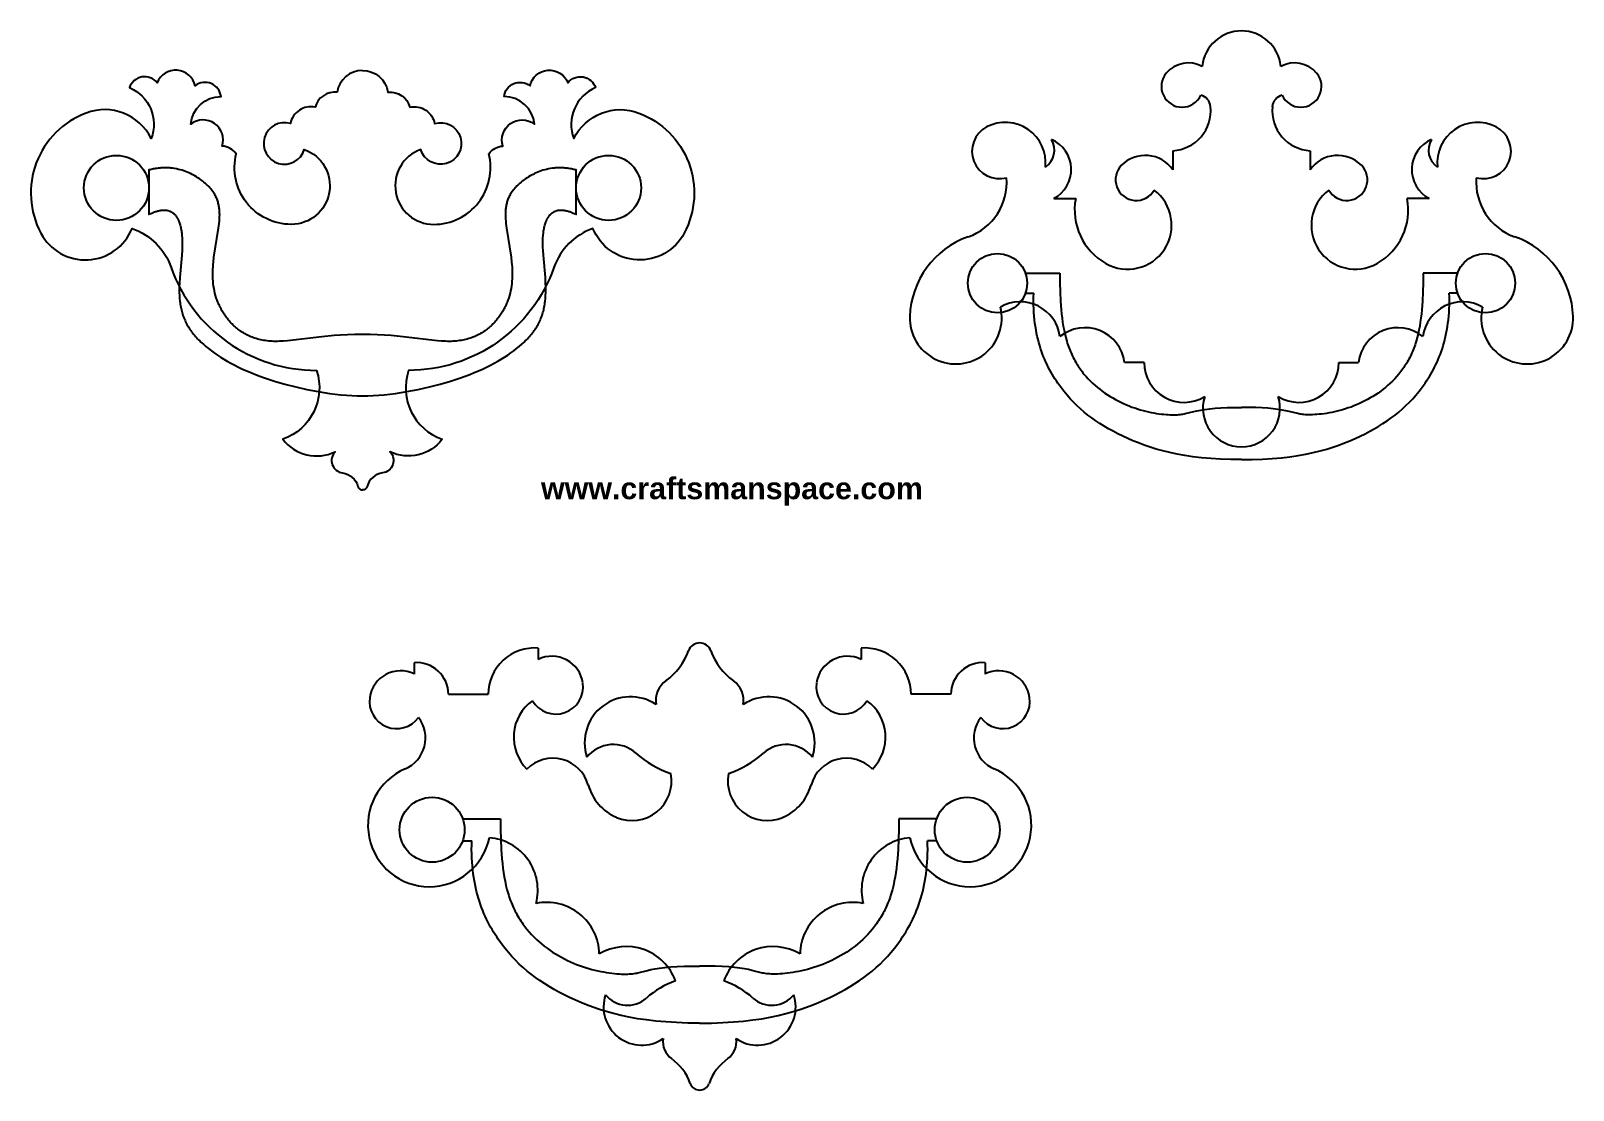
# Model space of a CAD drawing. Extents: x -76 to 278, y -234 to 9.
import ezdxf

# ---------------------------------------------------------------- set-up
doc = ezdxf.new("R2010")
doc.units = 0
doc.header["$MEASUREMENT"] = 0
doc.layers.add('DEFAULT', color=7, linetype='CONTINUOUS')

msp = doc.modelspace()

# ---------------------------------------------------------------- linework, layer by layer
at = {"layer": 'DEFAULT'}
for p, q in [((186.13, -18.43), (186.13, -22.84)), ((217.72, -18.43), (217.72, -22.84)), ((158.8, -29.4), (163.85, -29.4)), ((245.06, -29.4), (240.01, -29.4)), ((179.55, -67.02), (175.07, -67.02)), ((224.31, -67.02), (228.79, -67.02)), ((40.38, -132.61), (40.38, -135.21)), ((114.53, -132.61), (114.53, -135.21)), ((11.87, -135.96), (11.87, -138.56)), ((143.04, -135.96), (143.04, -138.56)), ((19.72, -143.21), (28.9, -143.21)), ((135.19, -143.21), (126.01, -143.21))]:
    msp.add_line(p, q, dxfattribs=at)
at = {"layer": 'DEFAULT', "color": 5}
for p, q in [((152.28, -46.54), (160.19, -46.54)), ((251.58, -46.54), (243.67, -46.54)), ((152.26, -51.15), (154.19, -51.15)), ((251.59, -51.15), (249.67, -51.15)), ((23.01, -171.79), (31.68, -171.79)), ((131.9, -171.79), (123.23, -171.79)), ((23, -176.84), (25.11, -176.84)), ((131.91, -176.84), (129.8, -176.84))]:
    msp.add_line(p, q, dxfattribs=at)
at = {"layer": 'DEFAULT'}
for points in [[(0, 0, 0.367747), (-5.85, -4.97, 0.362481), (-10.88, -8.44, 0.419778), (-16.57, -12.19, 2.413242), (-13.37, -18.13, -0.840245), (-16.38, -35.34, -0.488544), (-29.01, -19.13, 0.227992), (-32.23, -17.37, 0.730753), (-39.48, -12.31, -0.395989), (-32.51, -6.02, 0.589574), (-38.48, -3.53, 0.73999), (-47.17, -2.81, 0.589574), (-53.54, -3.95, -0.404741), (-48.54, -15.65, 0.384476), (-63.48, -9.77, 0.453018), (-73.9, -37.36, 0.635917), (-52.93, -36.27, -0.226947), (-43.97, -45.23, 0.31805), (-10.57, -68.86, -0.41034), (-18.3, -84.67, 0.358596), (-6.3, -87.52, 0.614999), (-4.58, -92.41, -0.303825), (-1.05, -95.5, 0.339454), (0, -96.3)], [(0, 0, -0.367747), (5.85, -4.97, -0.362481), (10.88, -8.44, -0.419778), (16.57, -12.19, -2.413242), (13.37, -18.13, 0.840245), (16.38, -35.34, 0.488544), (29.01, -19.13, -0.227992), (32.23, -17.37, -0.730753), (39.48, -12.31, 0.395989), (32.51, -6.02, -0.589574), (38.48, -3.53, -0.73999), (47.17, -2.81, -0.589574), (53.54, -3.95, 0.404741), (48.54, -15.65, -0.384476), (63.48, -9.77, -0.453018), (73.9, -37.36, -0.635917), (52.93, -36.27, 0.226947), (43.97, -45.23, -0.31805), (10.57, -68.86, 0.41034), (18.3, -84.67, -0.358596), (6.3, -87.52, -0.614999), (4.58, -92.41, 0.303825), (1.05, -95.5, -0.339454), (0, -96.3)]]:
    msp.add_lwpolyline(points, format="xyb", dxfattribs=at)
at = {"layer": 'DEFAULT', "color": 5}
for points in [[(0, -74.71), (1.22, -74.69), (2.46, -74.64), (3.72, -74.56), (4.99, -74.45), (6.28, -74.31), (7.58, -74.15), (8.89, -73.96), (10.19, -73.74), (12.79, -73.25), (15.35, -72.67), (17.84, -72.03), (20.23, -71.33), (21.37, -70.96), (22.49, -70.58), (23.57, -70.19), (24.62, -69.79), (25.63, -69.38), (26.61, -68.96), (27.57, -68.54), (28.49, -68.1), (29.37, -67.66), (30.23, -67.21), (31.06, -66.75), (31.85, -66.28), (32.62, -65.81), (33.35, -65.33), (34.05, -64.85), (34.73, -64.36), (35.37, -63.87), (35.99, -63.37), (36.57, -62.87), (37.13, -62.36), (37.39, -62.11), (37.65, -61.85), (37.9, -61.59), (38.15, -61.33), (38.38, -61.06), (38.61, -60.8), (38.84, -60.53), (39.05, -60.26), (39.26, -59.99), (39.45, -59.71), (39.65, -59.44), (39.83, -59.16), (40.01, -58.87), (40.18, -58.59), (40.34, -58.3), (40.49, -58.01), (40.64, -57.72), (40.78, -57.43), (40.91, -57.13), (41.03, -56.83), (41.15, -56.53), (41.26, -56.22), (41.36, -55.91), (41.45, -55.6), (41.54, -55.28), (41.62, -54.96), (41.69, -54.64), (41.76, -54.31), (41.82, -53.99), (41.87, -53.66), (41.92, -53.33), (41.96, -52.99), (42.02, -52.32), (42.06, -51.64), (42.09, -50.96), (42.1, -50.28), (42.09, -49.59), (42.07, -48.91), (42, -47.55), (41.55, -42.42), (41.47, -41.24), (41.44, -40.66), (41.42, -40.09), (41.41, -39.53), (41.42, -38.98), (41.44, -38.43), (41.48, -37.89), (41.51, -37.63), (41.54, -37.36), (41.57, -37.1), (41.61, -36.84), (41.66, -36.58), (41.71, -36.32), (41.76, -36.06), (41.83, -35.81), (41.89, -35.55), (41.97, -35.3), (42.05, -35.05), (42.14, -34.81), (42.18, -34.69), (42.23, -34.57), (42.28, -34.45), (42.34, -34.33), (42.39, -34.22), (42.45, -34.1), (42.51, -33.99), (42.57, -33.88), (42.63, -33.78), (42.7, -33.67), (42.77, -33.57), (42.84, -33.47), (42.91, -33.37), (42.99, -33.27), (43.06, -33.18), (43.15, -33.09), (43.23, -33), (43.32, -32.92), (43.36, -32.88), (43.4, -32.84), (43.45, -32.8), (43.5, -32.76), (43.54, -32.72), (43.59, -32.69), (43.64, -32.65), (43.69, -32.62), (43.74, -32.58), (43.79, -32.55), (43.84, -32.52), (43.89, -32.49), (43.94, -32.46), (44, -32.43), (44.05, -32.4), (44.11, -32.37), (44.16, -32.35), (44.22, -32.32), (44.28, -32.3), (44.34, -32.27), (44.4, -32.25), (44.46, -32.23), (44.52, -32.21), (44.58, -32.19), (44.64, -32.17), (44.7, -32.16), (44.77, -32.14), (44.83, -32.13), (44.9, -32.11), (44.96, -32.1), (45.03, -32.09), (45.1, -32.08), (45.17, -32.07), (45.24, -32.07), (45.31, -32.06), (45.38, -32.06), (45.46, -32.05), (45.53, -32.05), (45.6, -32.05), (45.68, -32.05), (45.83, -32.05), (45.99, -32.07), (46.15, -32.08), (46.32, -32.1), (46.49, -32.13), (46.66, -32.16), (46.84, -32.2), (47.02, -32.25), (47.21, -32.3), (47.4, -32.36), (47.59, -32.42), (47.79, -32.49), (47.99, -32.57), (48.2, -32.65), (48.41, -32.75), (48.62, -32.84), (48.84, -32.95), (49.07, -33.06), (49.07, -22.85), (48.8, -22.78), (48.54, -22.72), (48.27, -22.66), (48.01, -22.61), (47.75, -22.56), (47.49, -22.52), (47.23, -22.48), (46.98, -22.45), (46.73, -22.42), (46.48, -22.4), (46.23, -22.38), (45.98, -22.37), (45.73, -22.36), (45.49, -22.35), (45.25, -22.35), (45.01, -22.36), (44.77, -22.36), (44.53, -22.38), (44.3, -22.39), (44.07, -22.41), (43.61, -22.47), (43.16, -22.53), (42.72, -22.61), (42.29, -22.71), (41.87, -22.81), (41.46, -22.93), (41.05, -23.06), (40.66, -23.2), (40.27, -23.35), (39.89, -23.51), (39.53, -23.68), (39.17, -23.85), (38.82, -24.04), (38.49, -24.22), (38.16, -24.42), (37.84, -24.62), (37.53, -24.82), (37.24, -25.03), (36.95, -25.24), (36.68, -25.45), (36.42, -25.66), (36.16, -25.88), (35.92, -26.09), (35.69, -26.31), (35.47, -26.52), (35.27, -26.73), (35.07, -26.95), (34.88, -27.16), (34.7, -27.38), (34.53, -27.6), (34.37, -27.81), (34.22, -28.03), (34.08, -28.25), (33.95, -28.47), (33.83, -28.69), (33.71, -28.91), (33.61, -29.13), (33.51, -29.35), (33.42, -29.58), (33.33, -29.8), (33.26, -30.03), (33.19, -30.25), (33.13, -30.48), (33.07, -30.71), (33.02, -30.94), (32.98, -31.18), (32.94, -31.41), (32.91, -31.65), (32.88, -31.88), (32.86, -32.12), (32.84, -32.36), (32.83, -32.61), (32.83, -32.85), (32.82, -33.1), (32.83, -33.6), (32.86, -34.11), (32.89, -34.62), (32.94, -35.15), (33.07, -36.21), (34.14, -42.86), (34.26, -43.98), (34.31, -44.53), (34.35, -45.09), (34.38, -45.65), (34.39, -46.2), (34.4, -46.76), (34.39, -47.31), (34.37, -47.86), (34.33, -48.4), (34.28, -48.95), (34.21, -49.5), (34.12, -50.04), (34.02, -50.58), (33.9, -51.11), (33.76, -51.65), (33.6, -52.18), (33.51, -52.44), (33.42, -52.7), (33.32, -52.96), (33.22, -53.22), (33.11, -53.48), (33, -53.74), (32.89, -53.99), (32.77, -54.25), (32.64, -54.5), (32.51, -54.75), (32.38, -54.99), (32.24, -55.24), (32.09, -55.48), (31.94, -55.72), (31.79, -55.96), (31.63, -56.19), (31.47, -56.43), (31.3, -56.66), (31.12, -56.89), (30.94, -57.11), (30.76, -57.33), (30.57, -57.55), (30.38, -57.77), (30.18, -57.98), (29.97, -58.19), (29.76, -58.4), (29.55, -58.6), (29.33, -58.8), (29.11, -59), (28.88, -59.19), (28.64, -59.38), (28.4, -59.56), (28.15, -59.74), (27.9, -59.91), (27.64, -60.08), (27.38, -60.25), (27.11, -60.41), (26.84, -60.56), (26.55, -60.71), (26.27, -60.85), (25.97, -60.99), (25.67, -61.12), (25.36, -61.24), (25.05, -61.36), (24.73, -61.47), (24.4, -61.57), (24.07, -61.67), (23.73, -61.76), (23.38, -61.84), (23.03, -61.91), (22.66, -61.98), (22.29, -62.03), (21.92, -62.08), (21.53, -62.12), (21.14, -62.16), (20.74, -62.18), (20.34, -62.19), (19.92, -62.2), (19.5, -62.19), (19.07, -62.18), (18.18, -62.13), (17.25, -62.05), (9.36, -61.12), (6.55, -60.87), (5.04, -60.77), (3.44, -60.69), (1.76, -60.65), (0, -60.63), (-1.76, -60.65), (-3.44, -60.69), (-5.04, -60.77), (-6.55, -60.87), (-9.36, -61.12), (-17.25, -62.05), (-18.18, -62.13), (-19.07, -62.18), (-19.5, -62.19), (-19.92, -62.2), (-20.34, -62.19), (-20.74, -62.18), (-21.14, -62.16), (-21.53, -62.12), (-21.92, -62.08), (-22.29, -62.03), (-22.66, -61.98), (-23.03, -61.91), (-23.38, -61.84), (-23.73, -61.76), (-24.07, -61.67), (-24.4, -61.57), (-24.73, -61.47), (-25.05, -61.36), (-25.36, -61.24), (-25.67, -61.12), (-25.97, -60.99), (-26.27, -60.85), (-26.55, -60.71), (-26.84, -60.56), (-27.11, -60.41), (-27.38, -60.25), (-27.64, -60.08), (-27.9, -59.91), (-28.15, -59.74), (-28.4, -59.56), (-28.64, -59.38), (-28.88, -59.19), (-29.11, -59), (-29.33, -58.8), (-29.55, -58.6), (-29.76, -58.4), (-29.97, -58.19), (-30.18, -57.98), (-30.38, -57.77), (-30.57, -57.55), (-30.76, -57.33), (-30.94, -57.11), (-31.12, -56.89), (-31.3, -56.66), (-31.47, -56.43), (-31.63, -56.19), (-31.79, -55.96), (-31.94, -55.72), (-32.09, -55.48), (-32.24, -55.24), (-32.38, -54.99), (-32.51, -54.75), (-32.64, -54.5), (-32.77, -54.25), (-32.89, -53.99), (-33, -53.74), (-33.11, -53.48), (-33.22, -53.22), (-33.32, -52.96), (-33.42, -52.7), (-33.51, -52.44), (-33.6, -52.18), (-33.76, -51.65), (-33.9, -51.11), (-34.02, -50.58), (-34.12, -50.04), (-34.21, -49.5), (-34.28, -48.95), (-34.33, -48.4), (-34.37, -47.86), (-34.39, -47.31), (-34.4, -46.76), (-34.39, -46.2), (-34.38, -45.65), (-34.35, -45.09), (-34.31, -44.53), (-34.26, -43.98), (-34.14, -42.86), (-33.07, -36.21), (-32.94, -35.15), (-32.89, -34.62), (-32.86, -34.11), (-32.83, -33.6), (-32.82, -33.1), (-32.83, -32.85), (-32.83, -32.61), (-32.84, -32.36), (-32.86, -32.12), (-32.88, -31.88), (-32.91, -31.65), (-32.94, -31.41), (-32.98, -31.18), (-33.02, -30.94), (-33.07, -30.71), (-33.13, -30.48), (-33.19, -30.25), (-33.26, -30.03), (-33.33, -29.8), (-33.42, -29.58), (-33.51, -29.35), (-33.61, -29.13), (-33.71, -28.91), (-33.83, -28.69), (-33.95, -28.47), (-34.08, -28.25), (-34.22, -28.03), (-34.37, -27.81), (-34.53, -27.6), (-34.7, -27.38), (-34.88, -27.16), (-35.07, -26.95), (-35.27, -26.73), (-35.47, -26.52), (-35.69, -26.31), (-35.92, -26.09), (-36.16, -25.88), (-36.42, -25.66), (-36.68, -25.45), (-36.95, -25.24), (-37.24, -25.03), (-37.53, -24.82), (-37.84, -24.62), (-38.16, -24.42), (-38.49, -24.22), (-38.82, -24.04), (-39.17, -23.85), (-39.53, -23.68), (-39.89, -23.51), (-40.27, -23.35), (-40.66, -23.2), (-41.05, -23.06), (-41.46, -22.93), (-41.87, -22.81), (-42.29, -22.71), (-42.72, -22.61), (-43.16, -22.53), (-43.61, -22.47), (-44.07, -22.41), (-44.3, -22.39), (-44.53, -22.38), (-44.77, -22.36), (-45.01, -22.36), (-45.25, -22.35), (-45.49, -22.35), (-45.73, -22.36), (-45.98, -22.37), (-46.23, -22.38), (-46.48, -22.4), (-46.73, -22.42), (-46.98, -22.45), (-47.23, -22.48), (-47.49, -22.52), (-47.75, -22.56), (-48.01, -22.61), (-48.27, -22.66), (-48.54, -22.72), (-48.8, -22.78), (-49.07, -22.85), (-49.07, -33.06), (-48.84, -32.95), (-48.62, -32.84), (-48.41, -32.75), (-48.2, -32.65), (-47.99, -32.57), (-47.79, -32.49), (-47.59, -32.42), (-47.4, -32.36), (-47.21, -32.3), (-47.02, -32.25), (-46.84, -32.2), (-46.66, -32.16), (-46.49, -32.13), (-46.32, -32.1), (-46.15, -32.08), (-45.99, -32.07), (-45.83, -32.05), (-45.68, -32.05), (-45.6, -32.05), (-45.53, -32.05), (-45.46, -32.05), (-45.38, -32.06), (-45.31, -32.06), (-45.24, -32.07), (-45.17, -32.07), (-45.1, -32.08), (-45.03, -32.09), (-44.96, -32.1), (-44.9, -32.11), (-44.83, -32.13), (-44.77, -32.14), (-44.7, -32.16), (-44.64, -32.17), (-44.58, -32.19), (-44.52, -32.21), (-44.46, -32.23), (-44.4, -32.25), (-44.34, -32.27), (-44.28, -32.3), (-44.22, -32.32), (-44.16, -32.35), (-44.11, -32.37), (-44.05, -32.4), (-44, -32.43), (-43.94, -32.46), (-43.89, -32.49), (-43.84, -32.52), (-43.79, -32.55), (-43.74, -32.58), (-43.69, -32.62), (-43.64, -32.65), (-43.59, -32.69), (-43.54, -32.72), (-43.5, -32.76), (-43.45, -32.8), (-43.4, -32.84), (-43.36, -32.88), (-43.32, -32.92), (-43.23, -33), (-43.15, -33.09), (-43.06, -33.18), (-42.99, -33.27), (-42.91, -33.37), (-42.84, -33.47), (-42.77, -33.57), (-42.7, -33.67), (-42.63, -33.78), (-42.57, -33.88), (-42.51, -33.99), (-42.45, -34.1), (-42.39, -34.22), (-42.34, -34.33), (-42.28, -34.45), (-42.23, -34.57), (-42.18, -34.69), (-42.14, -34.81), (-42.05, -35.05), (-41.97, -35.3), (-41.89, -35.55), (-41.83, -35.81), (-41.76, -36.06), (-41.71, -36.32), (-41.66, -36.58), (-41.61, -36.84), (-41.57, -37.1), (-41.54, -37.36), (-41.51, -37.63), (-41.48, -37.89), (-41.44, -38.43), (-41.42, -38.98), (-41.41, -39.53), (-41.42, -40.09), (-41.44, -40.66), (-41.47, -41.24), (-41.55, -42.42), (-42, -47.55), (-42.07, -48.91), (-42.09, -49.59), (-42.1, -50.28), (-42.09, -50.96), (-42.06, -51.64), (-42.02, -52.32), (-41.96, -52.99), (-41.92, -53.33), (-41.87, -53.66), (-41.82, -53.99), (-41.76, -54.31), (-41.69, -54.64), (-41.62, -54.96), (-41.54, -55.28), (-41.45, -55.6), (-41.36, -55.91), (-41.26, -56.22), (-41.15, -56.53), (-41.03, -56.83), (-40.91, -57.13), (-40.78, -57.43), (-40.64, -57.72), (-40.49, -58.01), (-40.34, -58.3), (-40.18, -58.59), (-40.01, -58.87), (-39.83, -59.16), (-39.65, -59.44), (-39.45, -59.71), (-39.26, -59.99), (-39.05, -60.26), (-38.84, -60.53), (-38.61, -60.8), (-38.38, -61.06), (-38.15, -61.33), (-37.9, -61.59), (-37.65, -61.85), (-37.39, -62.11), (-37.13, -62.36), (-36.57, -62.87), (-35.99, -63.37), (-35.37, -63.87), (-34.73, -64.36), (-34.05, -64.85), (-33.35, -65.33), (-32.62, -65.81), (-31.85, -66.28), (-31.06, -66.75), (-30.23, -67.21), (-29.37, -67.66), (-28.49, -68.1), (-27.57, -68.54), (-26.61, -68.96), (-25.63, -69.38), (-24.62, -69.79), (-23.57, -70.19), (-22.49, -70.58), (-21.37, -70.96), (-20.23, -71.33), (-17.84, -72.03), (-15.35, -72.67), (-12.79, -73.25), (-10.19, -73.74), (-8.89, -73.96), (-7.58, -74.15), (-6.28, -74.31), (-4.99, -74.45), (-3.72, -74.56), (-2.46, -74.64), (-1.22, -74.69), (0, -74.71)], [(160.19, -46.54), (160.2, -48.72), (160.25, -50.85), (160.35, -52.93), (160.5, -54.93), (160.6, -55.91), (160.71, -56.87), (160.84, -57.81), (160.99, -58.73), (161.16, -59.62), (161.35, -60.49), (161.56, -61.34), (161.79, -62.17), (161.92, -62.57), (162.05, -62.97), (162.18, -63.36), (162.32, -63.74), (162.47, -64.12), (162.62, -64.49), (162.78, -64.86), (162.95, -65.22), (163.12, -65.58), (163.29, -65.92), (163.47, -66.27), (163.65, -66.6), (163.84, -66.94), (164.03, -67.26), (164.23, -67.58), (164.44, -67.9), (164.64, -68.21), (164.86, -68.52), (165.07, -68.82), (165.3, -69.11), (165.52, -69.4), (165.75, -69.69), (166.22, -70.24), (166.71, -70.78), (167.22, -71.3), (167.74, -71.8), (168.27, -72.28), (168.82, -72.75), (169.38, -73.2), (169.95, -73.63), (170.53, -74.05), (171.13, -74.45), (171.73, -74.83), (172.34, -75.19), (172.96, -75.54), (173.58, -75.87), (174.21, -76.18), (174.85, -76.48), (175.48, -76.76), (176.12, -77.02), (176.76, -77.27), (177.4, -77.49), (178.05, -77.71), (178.68, -77.9), (179.32, -78.07), (179.95, -78.23), (180.58, -78.38), (181.19, -78.51), (181.8, -78.62), (182.39, -78.72), (182.97, -78.8), (183.53, -78.88), (184.07, -78.94), (184.6, -78.98), (185.1, -79.02), (185.58, -79.04), (186.03, -79.06), (186.46, -79.06), (186.86, -79.05), (187.23, -79.04), (187.57, -79.01), (187.89, -78.98), (188.19, -78.94), (188.47, -78.9), (188.74, -78.84), (189.01, -78.79), (190.99, -78.28), (191.71, -78.12), (192.56, -77.96), (193.53, -77.82), (194.63, -77.68), (195.85, -77.56), (197.19, -77.47), (198.66, -77.41), (200.23, -77.38), (201.93, -77.39)], [(243.67, -46.54), (243.66, -48.72), (243.61, -50.85), (243.51, -52.93), (243.36, -54.93), (243.26, -55.91), (243.15, -56.87), (243.02, -57.81), (242.87, -58.73), (242.7, -59.62), (242.51, -60.49), (242.3, -61.34), (242.07, -62.17), (241.94, -62.57), (241.81, -62.97), (241.68, -63.36), (241.53, -63.74), (241.39, -64.12), (241.23, -64.49), (241.08, -64.86), (240.91, -65.22), (240.74, -65.58), (240.57, -65.92), (240.39, -66.27), (240.21, -66.6), (240.02, -66.94), (239.82, -67.26), (239.63, -67.58), (239.42, -67.9), (239.21, -68.21), (239, -68.52), (238.79, -68.82), (238.56, -69.11), (238.34, -69.4), (238.11, -69.69), (237.64, -70.24), (237.15, -70.78), (236.64, -71.3), (236.12, -71.8), (235.59, -72.28), (235.04, -72.75), (234.48, -73.2), (233.91, -73.63), (233.33, -74.05), (232.73, -74.45), (232.13, -74.83), (231.52, -75.19), (230.9, -75.54), (230.28, -75.87), (229.65, -76.18), (229.01, -76.48), (228.38, -76.76), (227.74, -77.02), (227.1, -77.27), (226.45, -77.49), (225.81, -77.71), (225.17, -77.9), (224.54, -78.07), (223.91, -78.23), (223.28, -78.38), (222.67, -78.51), (222.06, -78.62), (221.47, -78.72), (220.89, -78.8), (220.33, -78.88), (219.78, -78.94), (219.26, -78.98), (218.76, -79.02), (218.28, -79.04), (217.82, -79.06), (217.4, -79.06), (217, -79.05), (216.63, -79.04), (216.29, -79.01), (215.97, -78.98), (215.67, -78.94), (215.39, -78.9), (215.12, -78.84), (214.85, -78.79), (212.87, -78.28), (212.14, -78.12), (211.3, -77.96), (210.32, -77.82), (209.23, -77.68), (208.01, -77.56), (206.66, -77.47), (205.2, -77.41), (203.62, -77.38), (201.93, -77.39)], [(201.93, -89.33), (199.45, -89.3), (197.1, -89.22), (194.87, -89.08), (192.77, -88.9), (190.79, -88.67), (188.91, -88.39), (187.13, -88.08), (185.45, -87.73), (183.86, -87.34), (182.35, -86.93), (180.92, -86.48), (179.55, -86.01), (178.25, -85.52), (177, -85.01), (175.8, -84.48), (174.65, -83.94), (173.53, -83.39), (172.45, -82.83), (171.41, -82.25), (170.4, -81.66), (169.41, -81.05), (168.46, -80.43), (167.54, -79.78), (166.65, -79.11), (165.79, -78.41), (164.95, -77.69), (164.14, -76.94), (163.35, -76.17), (162.59, -75.36), (161.85, -74.52), (161.12, -73.64), (160.42, -72.73), (159.74, -71.77), (159.41, -71.28), (159.08, -70.78), (158.76, -70.27), (158.44, -69.75), (158.14, -69.21), (157.84, -68.66), (157.55, -68.11), (157.27, -67.53), (156.99, -66.95), (156.73, -66.35), (156.48, -65.74), (156.23, -65.12), (156, -64.48), (155.78, -63.83), (155.58, -63.16), (155.38, -62.47), (155.2, -61.78), (155.03, -61.06), (154.87, -60.33), (154.73, -59.59), (154.6, -58.82), (154.49, -58.04), (154.39, -57.24), (154.31, -56.43), (154.25, -55.6), (154.2, -54.74), (154.17, -53.87), (154.16, -52.99), (154.16, -52.08), (154.19, -51.15)], [(201.93, -89.33), (204.41, -89.3), (206.76, -89.22), (208.98, -89.08), (211.09, -88.9), (213.07, -88.67), (214.95, -88.39), (216.73, -88.08), (218.41, -87.73), (220, -87.34), (221.51, -86.93), (222.94, -86.48), (224.31, -86.01), (225.61, -85.52), (226.86, -85.01), (228.05, -84.48), (229.21, -83.94), (230.32, -83.39), (231.4, -82.83), (232.45, -82.25), (233.46, -81.66), (234.44, -81.05), (235.39, -80.43), (236.31, -79.78), (237.21, -79.11), (238.07, -78.41), (238.91, -77.69), (239.72, -76.94), (240.51, -76.17), (241.27, -75.36), (242.01, -74.52), (242.74, -73.64), (243.44, -72.73), (244.12, -71.77), (244.45, -71.28), (244.78, -70.78), (245.1, -70.27), (245.42, -69.75), (245.72, -69.21), (246.02, -68.66), (246.31, -68.11), (246.59, -67.53), (246.87, -66.95), (247.13, -66.35), (247.38, -65.74), (247.62, -65.12), (247.86, -64.48), (248.08, -63.83), (248.28, -63.16), (248.48, -62.47), (248.66, -61.78), (248.83, -61.06), (248.99, -60.33), (249.13, -59.59), (249.26, -58.82), (249.37, -58.04), (249.47, -57.24), (249.55, -56.43), (249.61, -55.6), (249.66, -54.74), (249.69, -53.87), (249.7, -52.99), (249.69, -52.08), (249.67, -51.15)], [(31.68, -171.79), (31.7, -174.18), (31.76, -176.52), (31.86, -178.79), (32.03, -180.99), (32.13, -182.06), (32.26, -183.11), (32.4, -184.14), (32.57, -185.15), (32.75, -186.13), (32.96, -187.09), (33.19, -188.02), (33.44, -188.92), (33.58, -189.37), (33.72, -189.8), (33.87, -190.23), (34.03, -190.65), (34.19, -191.07), (34.36, -191.47), (34.53, -191.88), (34.71, -192.27), (34.89, -192.66), (35.08, -193.04), (35.28, -193.42), (35.48, -193.79), (35.69, -194.15), (35.9, -194.51), (36.12, -194.86), (36.34, -195.21), (36.57, -195.55), (36.8, -195.88), (37.04, -196.21), (37.28, -196.54), (37.53, -196.85), (37.78, -197.17), (38.3, -197.78), (38.84, -198.37), (39.39, -198.93), (39.96, -199.48), (40.55, -200.01), (41.15, -200.52), (41.76, -201.02), (42.39, -201.49), (43.03, -201.95), (43.68, -202.39), (44.34, -202.8), (45.01, -203.2), (45.69, -203.59), (46.37, -203.95), (47.06, -204.29), (47.76, -204.62), (48.45, -204.92), (49.16, -205.21), (49.86, -205.48), (50.56, -205.73), (51.26, -205.96), (51.97, -206.17), (52.66, -206.36), (53.36, -206.54), (54.04, -206.7), (54.72, -206.84), (55.38, -206.96), (56.03, -207.07), (56.66, -207.16), (57.28, -207.24), (57.88, -207.31), (58.45, -207.36), (59, -207.4), (59.53, -207.43), (60.03, -207.44), (60.49, -207.44), (60.93, -207.44), (61.33, -207.42), (61.71, -207.39), (62.06, -207.36), (62.38, -207.32), (62.69, -207.27), (62.99, -207.21), (63.28, -207.15), (65.46, -206.59), (66.25, -206.42), (67.18, -206.24), (68.25, -206.08), (69.45, -205.93), (70.79, -205.8), (72.26, -205.7), (73.86, -205.63), (75.6, -205.6), (77.45, -205.62)], [(123.23, -171.79), (123.21, -174.18), (123.15, -176.52), (123.05, -178.79), (122.88, -180.99), (122.78, -182.06), (122.65, -183.11), (122.51, -184.14), (122.34, -185.15), (122.16, -186.13), (121.95, -187.09), (121.72, -188.02), (121.47, -188.92), (121.33, -189.37), (121.19, -189.8), (121.04, -190.23), (120.88, -190.65), (120.72, -191.07), (120.55, -191.47), (120.38, -191.88), (120.2, -192.27), (120.02, -192.66), (119.82, -193.04), (119.63, -193.42), (119.43, -193.79), (119.22, -194.15), (119.01, -194.51), (118.79, -194.86), (118.57, -195.21), (118.34, -195.55), (118.11, -195.88), (117.87, -196.21), (117.63, -196.54), (117.38, -196.85), (117.13, -197.17), (116.61, -197.78), (116.07, -198.37), (115.52, -198.93), (114.95, -199.48), (114.36, -200.01), (113.76, -200.52), (113.15, -201.02), (112.52, -201.49), (111.88, -201.95), (111.23, -202.39), (110.57, -202.8), (109.9, -203.2), (109.22, -203.59), (108.54, -203.95), (107.85, -204.29), (107.15, -204.62), (106.45, -204.92), (105.75, -205.21), (105.05, -205.48), (104.35, -205.73), (103.64, -205.96), (102.94, -206.17), (102.25, -206.36), (101.55, -206.54), (100.87, -206.7), (100.19, -206.84), (99.53, -206.96), (98.88, -207.07), (98.25, -207.16), (97.63, -207.24), (97.03, -207.31), (96.46, -207.36), (95.91, -207.4), (95.38, -207.43), (94.88, -207.44), (94.42, -207.44), (93.98, -207.44), (93.58, -207.42), (93.2, -207.39), (92.85, -207.36), (92.53, -207.32), (92.21, -207.27), (91.92, -207.21), (91.62, -207.15), (89.45, -206.59), (88.66, -206.42), (87.73, -206.24), (86.66, -206.08), (85.46, -205.93), (84.12, -205.8), (82.65, -205.7), (81.04, -205.63), (79.31, -205.6), (77.45, -205.62)], [(77.45, -218.71), (74.73, -218.68), (72.15, -218.59), (69.72, -218.44), (67.42, -218.23), (65.24, -217.98), (63.18, -217.68), (61.23, -217.34), (59.39, -216.95), (57.64, -216.53), (55.99, -216.07), (54.41, -215.58), (52.92, -215.07), (51.49, -214.53), (50.12, -213.97), (48.81, -213.39), (47.54, -212.8), (46.32, -212.2), (45.13, -211.58), (43.99, -210.95), (42.88, -210.3), (41.8, -209.63), (40.76, -208.94), (39.75, -208.23), (38.77, -207.5), (37.83, -206.74), (36.91, -205.95), (36.02, -205.13), (35.15, -204.27), (34.32, -203.39), (33.5, -202.46), (32.71, -201.5), (31.94, -200.5), (31.19, -199.46), (30.83, -198.92), (30.47, -198.37), (30.11, -197.81), (29.77, -197.23), (29.43, -196.65), (29.11, -196.05), (28.79, -195.43), (28.48, -194.81), (28.18, -194.17), (27.89, -193.51), (27.61, -192.84), (27.35, -192.16), (27.1, -191.46), (26.85, -190.74), (26.63, -190.01), (26.41, -189.26), (26.21, -188.49), (26.02, -187.71), (25.85, -186.91), (25.7, -186.09), (25.56, -185.25), (25.44, -184.4), (25.33, -183.52), (25.24, -182.63), (25.17, -181.72), (25.12, -180.78), (25.09, -179.83), (25.07, -178.85), (25.08, -177.86), (25.11, -176.84)], [(77.45, -218.71), (80.18, -218.68), (82.75, -218.59), (85.19, -218.44), (87.49, -218.23), (89.67, -217.98), (91.73, -217.68), (93.68, -217.34), (95.52, -216.95), (97.27, -216.53), (98.92, -216.07), (100.5, -215.58), (101.99, -215.07), (103.42, -214.53), (104.79, -213.97), (106.1, -213.39), (107.37, -212.8), (108.59, -212.2), (109.77, -211.58), (110.92, -210.95), (112.03, -210.3), (113.11, -209.63), (114.15, -208.94), (115.16, -208.23), (116.14, -207.5), (117.08, -206.74), (118, -205.95), (118.89, -205.13), (119.76, -204.27), (120.59, -203.39), (121.41, -202.46), (122.2, -201.5), (122.97, -200.5), (123.72, -199.46), (124.08, -198.92), (124.44, -198.37), (124.79, -197.81), (125.14, -197.23), (125.47, -196.65), (125.8, -196.05), (126.12, -195.43), (126.43, -194.81), (126.73, -194.17), (127.02, -193.51), (127.29, -192.84), (127.56, -192.16), (127.81, -191.46), (128.06, -190.74), (128.28, -190.01), (128.5, -189.26), (128.7, -188.49), (128.88, -187.71), (129.06, -186.91), (129.21, -186.09), (129.35, -185.25), (129.47, -184.4), (129.58, -183.52), (129.67, -182.63), (129.74, -181.72), (129.79, -180.78), (129.82, -179.83), (129.84, -178.85), (129.83, -177.86), (129.8, -176.84)]]:
    msp.add_lwpolyline(points, dxfattribs=at)
for centre, radius in [((-56.54, -26.96), 7.47), ((56.54, -26.96), 7.47), ((145.87, -48.83), 6.8), ((257.99, -48.83), 6.8), ((15.98, -174.3), 7.46), ((138.93, -174.3), 7.46)]:
    msp.add_circle(centre, radius, dxfattribs=at)
at = {"layer": 'DEFAULT'}
for centre, radius, start, end in [((201.93, 0), 9.08, 90, 174.1078), ((201.93, 0), 9.08, 5.8922, 90), ((189.74, -4.91), 6.64, 61.6382, 139.8596), ((214.12, -4.91), 6.64, 40.1404, 118.3618), ((188.29, -3.69), 4.75, 139.8596, 335.2505), ((215.57, -3.69), 4.75, 204.7495, 40.1404), ((191.83, -8.61), 3.03, 5.5215, 75.2111), ((212.03, -8.61), 3.03, 104.7889, 174.4785), ((185.64, -9.2), 9.24, 273.0591, 5.5215), ((218.22, -9.2), 9.24, 174.4785, 266.9409), ((146.32, -18.55), 6.31, 117.7065, 285.2965), ((147.69, -21.16), 9.25, 353.6136, 117.7065), ((256.17, -21.16), 9.25, 62.2935, 186.3864), ((257.54, -18.55), 6.31, 254.7035, 62.2935), ((154.25, -18.29), 4.71, 304.1213, 31.1098), ((155.32, -22.75), 7.5, 297.5835, 66.7863), ((248.54, -22.75), 7.5, 113.2137, 242.4165), ((249.61, -18.29), 4.71, 148.8902, 235.8787), ((179.81, -27.16), 7.66, 34.3904, 135.1948), ((224.04, -27.16), 7.66, 44.8052, 145.6096), ((134.71, -25.65), 13.31, 289.4123, 4.3692), ((177.75, -25.11), 4.75, 135.1948, 330.4076), ((226.11, -25.11), 4.75, 209.5924, 44.8052), ((269.15, -25.65), 13.31, 175.6308, 250.5877), ((175.77, -35.52), 10.11, 240.4098, 52.8359), ((228.09, -35.52), 10.11, 127.1641, 299.5902), ((177.77, -31.99), 14.17, 169.4545, 240.4098), ((226.09, -31.99), 14.17, 299.5902, 10.5455), ((145.81, -57.15), 20.09, 109.4123, 178.015), ((258.05, -57.15), 20.09, 1.985, 70.5877), ((151.12, -62.3), 9.19, 7.6921, 119.7302), ((252.73, -62.3), 9.19, 60.2698, 172.3079), ((136.3, -56.82), 10.57, 178.015, 13.6433), ((267.56, -56.82), 10.57, 166.3567, 1.985), ((165.97, -68.25), 9.19, 7.6921, 128.66), ((237.89, -68.25), 9.19, 51.34, 172.3079), ((188.74, -67.01), 9.19, 180.0495, 301.0174), ((215.12, -67.01), 9.19, 238.9826, 359.9505), ((201.93, -77.53), 8.86, 162.6115, 270), ((201.93, -77.53), 8.86, 270, 17.3885), ((39.53, -143.21), 10.63, 85.4155, 180), ((43.52, -141.64), 7.16, 8.1812, 116.015), ((61.33, -128.4), 14.39, 305.6393, 340.3473), ((77.45, -134.16), 2.73, 90, 160.3473), ((77.45, -134.16), 2.73, 19.6527, 90), ((93.58, -128.4), 14.39, 199.6527, 234.3607), ((111.39, -141.64), 7.16, 63.985, 171.8188), ((115.38, -143.21), 10.63, 0, 94.5845), ((8.73, -144.99), 7.16, 63.985, 171.8188), ((12.45, -143.21), 7.27, 360, 94.5845), ((142.46, -143.21), 7.27, 85.4155, 180), ((146.18, -144.99), 7.16, 8.1812, 116.015), ((44.42, -141.51), 6.24, 210.5651, 8.1812), ((73, -144.68), 5.64, 125.6393, 189.0636), ((81.91, -144.68), 5.64, 350.9364, 54.3607), ((110.49, -141.51), 6.24, 171.8188, 329.4349), ((7.82, -144.86), 6.24, 171.8188, 323.9074), ((44.99, -153.06), 10.27, 125.3756, 225.3365), ((61.55, -154.3), 10.52, 56.032, 198.4139), ((93.36, -154.3), 10.52, 341.5861, 123.968), ((109.91, -153.06), 10.27, 314.6635, 54.6244), ((147.09, -144.86), 6.24, 216.0926, 8.1812), ((6.77, -153.25), 7.7, 293.1613, 37.7272), ((148.14, -153.25), 7.7, 142.2728, 246.8387), ((57.62, -162.56), 7.81, 48.4099, 140.7697), ((97.29, -162.56), 7.81, 39.2303, 131.5901), ((43.74, -166.33), 8.43, 15.7591, 134.9939), ((78.71, -138.8), 23.96, 228.4099, 250.7973), ((76.2, -138.8), 23.96, 289.2027, 311.5901), ((111.17, -166.33), 8.43, 45.0061, 164.2409), ((15.34, -173.29), 14.09, 113.1613, 348.3108), ((61.93, -163.14), 9.06, 246.6992, 10.9161), ((92.98, -163.14), 9.06, 169.0839, 293.3008), ((139.57, -173.29), 14.09, 191.6892, 66.8387), ((62.89, -160.92), 11.47, 195.7591, 246.6992), ((92.02, -160.92), 11.47, 293.3008, 344.2409), ((28.18, -188.2), 12.09, 345.4786, 85.4513), ((126.73, -188.2), 12.09, 94.5487, 194.5214), ((42.31, -203.07), 12.09, 1.1843, 101.5703), ((112.6, -203.07), 12.09, 78.4297, 178.8157), ((60.58, -213.22), 12.09, 20.3384, 120.7244), ((94.33, -213.22), 12.09, 59.2756, 159.6616), ((78.5, -227.92), 20.02, 109.2027, 131.5901), ((76.41, -227.92), 20.02, 48.4099, 70.7973), ((64.16, -214.97), 8.79, 161.5861, 303.968), ((60.88, -208.07), 6.53, 219.2303, 311.5901), ((90.74, -214.97), 8.79, 236.032, 18.4139), ((94.03, -208.07), 6.53, 228.4099, 320.7697), ((73.74, -223.01), 4.72, 170.9364, 234.3607), ((81.17, -223.01), 4.72, 305.6393, 9.0636), ((63.98, -236.61), 12.02, 19.6527, 54.3607), ((90.93, -236.61), 12.02, 125.6393, 160.3473), ((77.45, -231.8), 2.28, 199.6527, 270), ((77.45, -231.8), 2.28, 270, 340.3473)]:
    msp.add_arc(centre, radius, start, end, dxfattribs=at)

# ---------------------------------------------------------------- texts
at = {"layer": 'DEFAULT', "insert": (41.01, -93.43), "char_height": 5, "width": 113.6054, "attachment_point": 1}
msp.add_mtext('{\\fArial|b1|i0|c0|p34;www.craftsmanspace.com}', dxfattribs=at)

doc.saveas('drawing.dxf')
